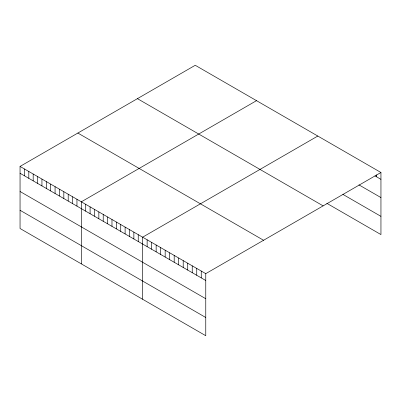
<?xml version="1.0" encoding="UTF-8"?>
<svg xmlns="http://www.w3.org/2000/svg" width="401" height="401" viewBox="0 0 401 401"><rect width="100%" height="100%" fill="white"/><g stroke="black" fill="none" stroke-linecap="round" stroke-linejoin="round"><path stroke-width="0.6" d="M20.05 166.425L205.763 273.642L205.763 335.717L20.05 228.5L20.05 166.425L195.237 65.283L380.95 172.5L380.95 234.575L326.83 203.327M256.52 100.661L81.338 201.808L81.338 263.883M317.808 136.044L142.621 237.191L142.621 299.266M205.763 273.642L380.95 172.5M374.935 175.879L380.95 179.352M358.9 184.846L380.95 197.578M342.865 194.365L380.95 216.355M137.423 98.656L323.141 205.878M77.859 133.047L263.577 240.269M20.05 173.272L205.763 280.494M20.05 191.498L205.763 298.72M20.05 210.274L205.763 317.497M376.439 174.881L376.439 176.746M201.252 271.041L201.252 277.893M196.741 268.434L196.741 275.286M192.234 265.833L192.234 272.685M187.723 263.226L187.723 270.079M183.212 260.625L183.212 267.477M178.701 258.018L178.701 264.871M174.194 255.417L174.194 262.269M169.683 252.81L169.683 259.663M165.172 250.209L165.172 257.061M160.661 247.602L160.661 254.455M156.149 245.001L156.149 251.853M151.643 242.394L151.643 249.247M147.132 239.793L147.132 246.645M138.245 234.66L138.245 241.512M133.864 232.134L133.864 238.986M129.488 229.608L129.488 236.46M125.112 227.081L125.112 233.928M120.731 224.55L120.731 231.402M116.355 222.024L116.355 228.876M111.979 219.497L111.979 226.349M107.598 216.971L107.598 223.823M103.222 214.445L103.222 221.292M98.846 211.913L98.846 218.766M94.466 209.387L94.466 216.239M90.09 206.861L90.09 213.713M85.714 204.335L85.714 211.187M76.957 199.277L76.957 206.129M72.581 196.751L72.581 203.603M68.205 194.224L68.205 201.076M63.824 191.698L63.824 198.545M59.448 189.172L59.448 196.019M55.072 186.64L55.072 193.493M50.691 184.114L50.691 190.966M46.316 181.588L46.316 188.44M41.94 179.062L41.94 185.909M37.559 176.535L37.559 183.382M33.183 174.004L33.183 180.856M28.807 171.478L28.807 178.33M24.426 168.951L24.426 175.803"/></g></svg>
